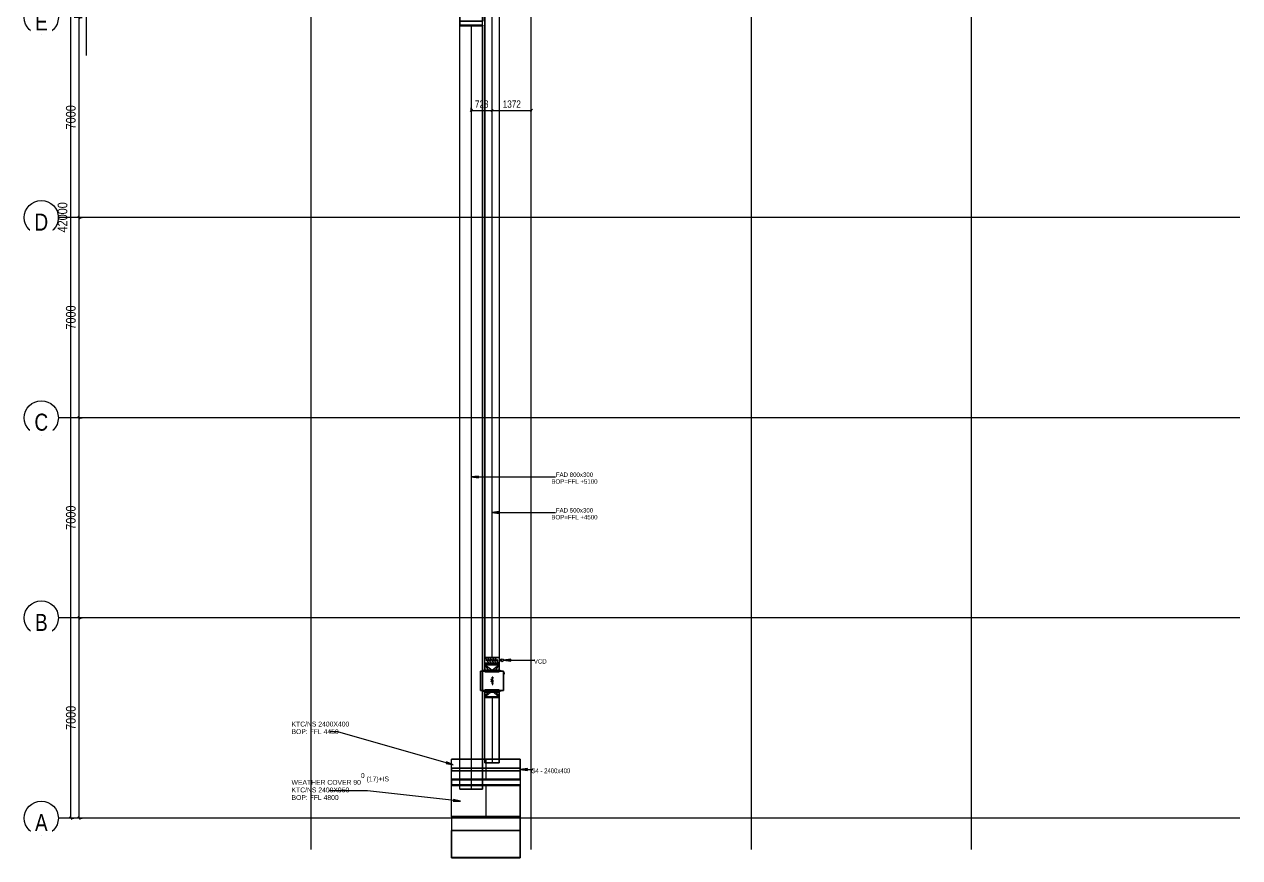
# Model space of a CAD drawing. Header units: millimetres. Extents: x -22227 to 20275, y 15053 to 61060.
# Drawn here: x -22227 to 20275, y 15053 to 44196 of the extents above; entities that cross this region are included whole.
import ezdxf

# ---------------------------------------------------------------- set-up
doc = ezdxf.new("R2010")
doc.units = ezdxf.units.MM
doc.linetypes.add('Grid Line', pattern=[22.225, 12.7, -3.175, 3.175, -3.175])
for name, color, linetype, lineweight in [('A-ANNO-DIMS', 7, 'Continuous', 9), ('A-ANNO-DIMS-170', 7, 'Continuous', 9), ('A-DETL-GENF', 7, 'Continuous', 5), ('G-ANNO-TEXT', 7, 'Continuous', 9), ('M-EQPM', 7, 'Continuous', 5), ('M-HVAC-CDFF', 7, 'Continuous', 5), ('M-HVAC-CDFF-IDEN', 7, 'Continuous', 9), ('M-HVAC-DUCT', 7, 'Continuous', 18), ('M-HVAC-DUCT-CNTR', 7, 'Continuous', 5), ('M-HVAC-DUCT-IDEN', 7, 'Continuous', 9), ('S-GRID', 7, 'Continuous', 9), ('S-GRID-IDEN', 7, 'Continuous', 9)]:
    doc.layers.add(name, color=color, linetype=linetype, lineweight=lineweight)
doc.styles.add('Arial', font='arial.ttf', dxfattribs={"width": 0.8, "height": 595})
doc.styles.add('Arial_1', font='arial.ttf', dxfattribs={"width": 0.8, "height": 340})
doc.styles.add('Arial_2', font='arial.ttf', dxfattribs={"width": 0.8, "height": 153})
doc.styles.add('Arial_3', font='arial.ttf', dxfattribs={"width": 0.8, "height": 255})
doc.styles.add('Arial_5', font='arial.ttf', dxfattribs={"width": 0.8, "height": 170})
doc.styles.add('Arial_6', font='arial.ttf', dxfattribs={"width": 0.7, "height": 170})
doc.dimstyles.new('AK_DIM_2_0_Arial', dxfattribs={"dimscale": 304.8, "dimtxt": 346.888196, "dimasz": 0.278871, "dimexe": 0.557743, "dimexo": 0.557743, "dimgap": 0.055774, "dimtad": 1, "dimdec": 0, "dimzin": 0, "dimdsep": 46, "dimtxsty": 'Arial_1', "dimblk1": 'OBLIQUE', "dimblk2": 'OBLIQUE', "dimsah": 1, "dimcen": 0.09, "dimadec": 0, "dimazin": 0, "dimtfac": 1, "dimtdec": 4, "dimtix": 1, "dimtmove": 0, "dimatfit": 3, "dimfxl": 1, "dimtvp": 1, "dimtolj": 1, "dimtzin": 0, "dimarcsym": 2})
doc.dimstyles.new('AK_DIM_2_0_Arial_đỏ', dxfattribs={"dimscale": 304.8, "dimtxt": 260.166147, "dimasz": 0.278871, "dimexe": 0.278871, "dimexo": 0.278871, "dimgap": 0.055774, "dimtad": 1, "dimdec": 0, "dimzin": 0, "dimdsep": 46, "dimtxsty": 'Arial_3', "dimblk1": 'OBLIQUE', "dimblk2": 'OBLIQUE', "dimsah": 1, "dimcen": 0.09, "dimadec": 0, "dimazin": 0, "dimtfac": 1, "dimtdec": 4, "dimtix": 1, "dimtmove": 0, "dimatfit": 3, "dimfxl": 1, "dimtvp": 1, "dimtolj": 1, "dimtzin": 0, "dimarcsym": 2})

# ---------------------------------------------------------------- blocks, each defined once
blk = doc.blocks.new('03_DSC_VA_Fan _inline_ - QUẠT CẤP HỘP-2240501-MẶT BẰNG HỆ THỐNG GIÓ TƯƠI')
at = {"layer": 'M-EQPM', "color": 4, "true_color": 0x00ffff}
for p, q in [((-380, 250), (-335, 370)), ((-380, 250), (-335, 370)), ((-380, 164), (-380, 250)), ((-380, 164), (-380, 250)), ((-380, -164), (-380, 164)), ((-380, -164), (-380, 164)), ((335, 400), (-335, 400)), ((-335, 400), (-335, -400)), ((-335, -400), (-335, 400)), ((-335, 400), (335, 400)), ((-235, 420), (-295, 420)), ((-295, 420), (-295, 400)), ((-295, 400), (-295, 420)), ((-295, 420), (-235, 420)), ((-295, 400), (-235, 400)), ((-235, 400), (-295, 400)), ((-235, 400), (-235, 420)), ((-235, 420), (-235, 400)), ((-106, 33), (-127, 33)), ((-127, 33), (-127, 3)), ((-127, 3), (-105, 3)), ((-123, 20), (-123, 29)), ((-123, 29), (-106, 29)), ((-107, 20), (-123, 20)), ((-123, 7), (-123, 17)), ((-123, 17), (-107, 17)), ((-105, 7), (-123, 7)), ((-107, 17), (-107, 20)), ((-106, 29), (-106, 33)), ((-105, 3), (-105, 7)), ((-92, 33), (-103, 3)), ((-103, 3), (-99, 3)), ((-99, 3), (-96, 12)), ((-96, 12), (-84, 12)), ((-95, 16), (-92, 24)), ((-85, 16), (-95, 16)), ((-88, 33), (-92, 33)), ((-92, 24), (-90, 29)), ((-90, 29), (-88, 23)), ((-77, 3), (-88, 33)), ((-88, 23), (-85, 16)), ((-84, 12), (-81, 3)), ((-81, 3), (-77, 3)), ((-53, 33), (-73, 33)), ((-73, 33), (-73, 3)), ((-73, 3), (-69, 3)), ((-69, 20), (-69, 29)), ((-69, 29), (-53, 29)), ((-55, 20), (-69, 20)), ((-69, 3), (-69, 17)), ((-69, 17), (-55, 17)), ((-55, 17), (-55, 20)), ((-53, 29), (-53, 33)), ((-44, 25), (-47, 25)), ((-47, 25), (-47, 21)), ((-47, 21), (-44, 21)), ((-44, 7), (-47, 7)), ((-47, 7), (-47, 3)), ((-47, 3), (-44, 3)), ((-44, 21), (-44, 25)), ((-44, 3), (-44, 7)), ((-18, 29), (-23, 25)), ((-23, 25), (-23, 22)), ((-23, 22), (-19, 24)), ((-19, 24), (-16, 26)), ((-15, 33), (-18, 29)), ((-16, 26), (-16, 3)), ((-16, 3), (-12, 3)), ((-12, 33), (-15, 33)), ((-12, 3), (-12, 33)), ((-2, 26), (-3, 18)), ((-3, 18), (-1, 6)), ((1, 31), (-2, 26)), ((-1, 6), (6, 3)), ((0, 18), (2, 27)), ((2, 9), (0, 18)), ((6, 33), (1, 31)), ((2, 27), (6, 29)), ((6, 6), (2, 9)), ((11, 32), (6, 33)), ((6, 29), (11, 27)), ((10, 9), (6, 6)), ((6, 3), (12, 4)), ((12, 18), (10, 9)), ((14, 29), (11, 32)), ((11, 27), (12, 18)), ((12, 4), (15, 9)), ((15, 25), (14, 29)), ((16, 18), (15, 25)), ((15, 9), (16, 18)), ((20, 26), (19, 18)), ((19, 18), (22, 6)), ((23, 31), (20, 26)), ((22, 6), (29, 3)), ((29, 33), (23, 31)), ((23, 18), (25, 27)), ((25, 9), (23, 18)), ((25, 27), (29, 29)), ((29, 6), (25, 9)), ((33, 32), (29, 33)), ((29, 29), (33, 27)), ((33, 9), (29, 6)), ((29, 3), (34, 4)), ((36, 29), (33, 32)), ((33, 27), (35, 18)), ((35, 18), (33, 9)), ((34, 4), (37, 9)), ((38, 25), (36, 29)), ((37, 9), (39, 18)), ((39, 18), (38, 25)), ((49, 33), (43, 33)), ((43, 33), (43, 3)), ((43, 3), (47, 3)), ((47, 3), (47, 29)), ((47, 29), (54, 3)), ((56, 12), (49, 33)), ((54, 3), (59, 3)), ((57, 8), (56, 12)), ((58, 12), (57, 8)), ((64, 33), (58, 12)), ((59, 3), (67, 29)), ((70, 33), (64, 33)), ((67, 29), (67, 3)), ((67, 3), (70, 3)), ((70, 3), (70, 33)), ((79, 12), (75, 11)), ((75, 11), (78, 5)), ((79, 31), (76, 25)), ((76, 25), (80, 24)), ((78, 5), (85, 3)), ((85, 33), (79, 31)), ((81, 8), (79, 12)), ((80, 24), (81, 28)), ((81, 28), (85, 29)), ((85, 6), (81, 8)), ((88, 22), (83, 21)), ((83, 21), (83, 17)), ((83, 17), (85, 17)), ((89, 32), (85, 33)), ((85, 29), (88, 28)), ((85, 17), (90, 16)), ((89, 8), (85, 6)), ((85, 3), (92, 5)), ((88, 28), (90, 25)), ((90, 25), (88, 22)), ((92, 29), (89, 32)), ((89, 19), (92, 22)), ((93, 17), (89, 19)), ((91, 12), (89, 8)), ((90, 16), (91, 12)), ((93, 25), (92, 29)), ((92, 22), (93, 25)), ((92, 5), (95, 12)), ((95, 12), (93, 17)), ((105, 33), (96, 3)), ((96, 3), (100, 3)), ((100, 3), (108, 33)), ((108, 33), (105, 33)), ((114, 33), (111, 33)), ((111, 33), (111, 3)), ((111, 3), (114, 3)), ((114, 22), (114, 33)), ((121, 25), (114, 22)), ((114, 15), (115, 19)), ((114, 3), (114, 15)), ((115, 19), (117, 21)), ((117, 21), (120, 22)), ((120, 22), (123, 20)), ((125, 24), (121, 25)), ((123, 20), (124, 17)), ((124, 17), (124, 3)), ((124, 3), (128, 3)), ((127, 22), (125, 24)), ((128, 17), (127, 22)), ((128, 3), (128, 17)), ((335, -400), (335, 400)), ((335, 400), (335, -400)), ((335, 370), (380, 250)), ((335, 370), (380, 250)), ((400, 250), (380, 250)), ((380, 250), (380, 164)), ((380, 250), (380, 164)), ((380, 164), (380, -164)), ((380, 164), (380, -164)), ((400, -250), (400, 250)), ((400, -250), (400, 250)), ((-380, -250), (-380, -164)), ((-380, -250), (-380, -164)), ((-335, -370), (-380, -250)), ((-380, -250), (-335, -370)), ((-335, -400), (335, -400)), ((335, -400), (-335, -400)), ((-127, -400), (-105, -400)), ((-106, -400), (-127, -400)), ((-105, -400), (-123, -400)), ((-123, -400), (-107, -400)), ((-107, -400), (-123, -400)), ((-123, -400), (-106, -400)), ((-103, -400), (-99, -400)), ((-92, -400), (-103, -400)), ((-99, -400), (-96, -400)), ((-96, -400), (-84, -400)), ((-95, -400), (-92, -400)), ((-85, -400), (-95, -400)), ((-88, -400), (-92, -400)), ((-92, -400), (-90, -400)), ((-90, -400), (-88, -400)), ((-77, -400), (-88, -400)), ((-88, -400), (-85, -400)), ((-84, -400), (-81, -400)), ((-81, -400), (-77, -400)), ((-73, -400), (-69, -400)), ((-53, -400), (-73, -400)), ((-51, -4), (-71, -4)), ((-71, -4), (-71, -8)), ((-71, -8), (-55, -8)), ((-69, -400), (-55, -400)), ((-55, -400), (-69, -400)), ((-69, -400), (-53, -400)), ((-65, -25), (-66, -33)), ((-66, -33), (-63, -33)), ((-61, -15), (-65, -25)), ((-63, -33), (-61, -25)), ((-55, -8), (-61, -15)), ((-61, -25), (-57, -15)), ((-57, -15), (-51, -7)), ((-51, -7), (-51, -4)), ((-47, -10), (-48, -19)), ((-48, -19), (-45, -31)), ((-44, -5), (-47, -10)), ((-47, -400), (-44, -400)), ((-44, -400), (-47, -400)), ((-47, -400), (-44, -400)), ((-44, -400), (-47, -400)), ((-45, -19), (-43, -9)), ((-43, -28), (-45, -19)), ((-45, -31), (-39, -34)), ((-39, -4), (-44, -5)), ((-43, -9), (-39, -7)), ((-39, -30), (-43, -28)), ((-34, -5), (-39, -4)), ((-39, -7), (-34, -10)), ((-34, -28), (-39, -30)), ((-39, -34), (-33, -32)), ((-31, -7), (-34, -5)), ((-34, -10), (-33, -19)), ((-33, -19), (-34, -28)), ((-33, -32), (-30, -27)), ((-30, -12), (-31, -7)), ((-29, -19), (-30, -12)), ((-30, -27), (-29, -19)), ((-18, -400), (-23, -400)), ((-23, -400), (-19, -400)), ((-23, -400), (-7, -400)), ((-3, -400), (-23, -400)), ((-19, -400), (-16, -400)), ((-15, -400), (-18, -400)), ((-17, -400), (-18, -400)), ((-18, -400), (-14, -400)), ((-13, -400), (-17, -400)), ((-16, -400), (-12, -400)), ((-12, -400), (-15, -400)), ((-14, -400), (-13, -400)), ((-2, -4), (-13, -4)), ((-13, -4), (-13, -33)), ((-13, -33), (-9, -33)), ((-7, -400), (-13, -400)), ((-13, -400), (-9, -400)), ((-9, -18), (-9, -7)), ((-9, -7), (-1, -7)), ((-1, -18), (-9, -18)), ((-9, -33), (-9, -21)), ((-9, -21), (-1, -21)), ((-9, -400), (-3, -400)), ((-3, -400), (-1, -400)), ((-2, -400), (-3, -400)), ((3, -4), (-2, -4)), ((1, -400), (-2, -400)), ((-1, -7), (2, -8)), ((4, -16), (-1, -18)), ((-1, -21), (7, -19)), ((-1, -400), (6, -400)), ((0, -400), (2, -400)), ((2, -400), (0, -400)), ((0, -400), (3, -400)), ((1, -400), (0, -400)), ((6, -400), (1, -400)), ((4, -400), (1, -400)), ((2, -8), (5, -9)), ((2, -400), (6, -400)), ((6, -400), (2, -400)), ((6, -5), (3, -4)), ((3, -400), (10, -400)), ((6, -12), (4, -16)), ((10, -400), (4, -400)), ((4, -400), (5, -400)), ((5, -400), (4, -400)), ((5, -9), (6, -12)), ((5, -400), (10, -400)), ((10, -400), (5, -400)), ((9, -8), (6, -5)), ((6, -400), (12, -400)), ((11, -400), (6, -400)), ((6, -400), (11, -400)), ((10, -400), (6, -400)), ((7, -19), (9, -12)), ((9, -12), (9, -8)), ((10, -400), (15, -400)), ((14, -400), (10, -400)), ((10, -400), (14, -400)), ((14, -400), (10, -400)), ((14, -400), (11, -400)), ((11, -400), (12, -400)), ((12, -400), (10, -400)), ((12, -400), (15, -400)), ((14, -25), (13, -27)), ((13, -27), (15, -32)), ((15, -14), (14, -18)), ((14, -18), (17, -18)), ((16, -22), (14, -25)), ((15, -400), (14, -400)), ((17, -400), (14, -400)), ((14, -400), (16, -400)), ((16, -400), (14, -400)), ((18, -12), (15, -14)), ((15, -32), (20, -34)), ((15, -400), (16, -400)), ((16, -400), (15, -400)), ((15, -400), (18, -400)), ((18, -21), (16, -22)), ((17, -18), (19, -15)), ((17, -26), (19, -25)), ((18, -29), (17, -26)), ((19, -400), (17, -400)), ((23, -11), (18, -12)), ((21, -21), (18, -21)), ((21, -30), (18, -29)), ((18, -400), (19, -400)), ((19, -15), (23, -15)), ((19, -25), (22, -24)), ((19, -400), (22, -400)), ((20, -400), (19, -400)), ((19, -400), (19, -400)), ((20, -34), (24, -33)), ((23, -400), (20, -400)), ((28, -19), (21, -21)), ((25, -29), (21, -30)), ((22, -24), (28, -24)), ((22, -400), (29, -400)), ((28, -12), (23, -11)), ((23, -15), (27, -16)), ((29, -400), (23, -400)), ((23, -400), (25, -400)), ((25, -400), (23, -400)), ((24, -33), (28, -30)), ((27, -27), (25, -29)), ((25, -400), (29, -400)), ((29, -400), (25, -400)), ((27, -16), (28, -19)), ((28, -24), (27, -27)), ((30, -13), (28, -12)), ((28, -30), (29, -33)), ((29, -33), (33, -33)), ((29, -400), (34, -400)), ((33, -400), (29, -400)), ((29, -400), (33, -400)), ((33, -400), (29, -400)), ((31, -16), (30, -13)), ((32, -19), (31, -16)), ((32, -24), (32, -19)), ((32, -30), (32, -24)), ((33, -33), (32, -30)), ((36, -400), (33, -400)), ((33, -400), (35, -400)), ((35, -400), (33, -400)), ((34, -400), (37, -400)), ((38, -400), (36, -400)), ((36, -400), (39, -400)), ((46, -400), (36, -400)), ((37, -400), (39, -400)), ((39, -400), (38, -400)), ((39, -400), (47, -400)), ((39, -400), (47, -400)), ((47, -400), (39, -400)), ((43, -400), (47, -400)), ((49, -400), (43, -400)), ((51, -400), (46, -400)), ((47, -400), (54, -400)), ((47, -400), (55, -400)), ((47, -400), (51, -400)), ((52, -400), (47, -400)), ((56, -400), (49, -400)), ((54, -400), (51, -400)), ((51, -400), (53, -400)), ((54, -400), (52, -400)), ((53, -400), (54, -400)), ((54, -400), (59, -400)), ((57, -400), (54, -400)), ((55, -400), (58, -400)), ((57, -400), (56, -400)), ((58, -400), (57, -400)), ((58, -400), (57, -400)), ((64, -400), (58, -400)), ((59, -400), (67, -400)), ((62, -400), (61, -400)), ((61, -400), (63, -400)), ((63, -400), (62, -400)), ((62, -400), (66, -400)), ((64, -400), (62, -400)), ((67, -400), (63, -400)), ((63, -400), (69, -400)), ((70, -400), (64, -400)), ((67, -400), (64, -400)), ((69, -400), (66, -400)), ((66, -400), (66, -400)), ((66, -400), (67, -400)), ((66, -400), (67, -400)), ((67, -400), (70, -400)), ((67, -400), (70, -400)), ((72, -400), (67, -400)), ((67, -400), (71, -400)), ((70, -400), (67, -400)), ((73, -400), (69, -400)), ((69, -400), (73, -400)), ((70, -400), (76, -400)), ((76, -400), (70, -400)), ((71, -400), (75, -400)), ((76, -400), (72, -400)), ((76, -400), (73, -400)), ((73, -400), (76, -400)), ((75, -400), (78, -400)), ((79, -400), (75, -400)), ((75, -400), (76, -400)), ((79, -400), (76, -400)), ((76, -400), (80, -400)), ((76, -400), (76, -400)), ((76, -400), (77, -400)), ((79, -400), (76, -400)), ((77, -400), (81, -400)), ((78, -400), (85, -400)), ((85, -400), (79, -400)), ((81, -400), (79, -400)), ((80, -400), (79, -400)), ((80, -400), (81, -400)), ((81, -400), (80, -400)), ((80, -400), (80, -400)), ((80, -400), (80, -400)), ((81, -400), (85, -400)), ((85, -400), (81, -400)), ((88, -400), (83, -400)), ((83, -400), (83, -400)), ((83, -400), (85, -400)), ((85, -400), (92, -400)), ((89, -400), (85, -400)), ((85, -400), (88, -400)), ((85, -400), (90, -400)), ((89, -400), (85, -400)), ((88, -400), (90, -400)), ((90, -400), (88, -400)), ((93, -400), (89, -400)), ((89, -400), (92, -400)), ((92, -400), (89, -400)), ((91, -400), (89, -400)), ((90, -400), (91, -400)), ((92, -400), (95, -400)), ((92, -400), (93, -400)), ((93, -400), (92, -400)), ((95, -400), (93, -400)), ((96, -400), (100, -400)), ((105, -400), (96, -400)), ((100, -400), (108, -400)), ((108, -400), (105, -400)), ((111, -400), (114, -400)), ((114, -400), (111, -400)), ((114, -400), (115, -400)), ((121, -400), (114, -400)), ((115, -400), (117, -400)), ((117, -400), (120, -400)), ((120, -400), (123, -400)), ((125, -400), (121, -400)), ((123, -400), (124, -400)), ((124, -400), (128, -400)), ((127, -400), (125, -400)), ((128, -400), (127, -400)), ((335, -370), (380, -250)), ((380, -250), (335, -370)), ((380, -164), (380, -250)), ((380, -164), (380, -250)), ((380, -250), (400, -250))]:
    blk.add_line(p, q, dxfattribs=at)
at = {"layer": 'M-EQPM', "color": 4, "true_color": 0x00ffff, "flags": 128}
for points in [[(-335, -370), (-335, -296), (-335, -222), (-335, -148), (-335, -74), (-335, 0), (-335, 74), (-335, 148), (-335, 222), (-335, 296), (-335, 370)], [(-335, 370), (-335, 296), (-335, 222), (-335, 148), (-335, 74), (-335, 0), (-335, -74), (-335, -148), (-335, -222), (-335, -296), (-335, -370)], [(335, -370), (335, -296), (335, -222), (335, -148), (335, -74), (335, 0), (335, 74), (335, 148), (335, 222), (335, 296), (335, 370)], [(335, 370), (335, 296), (335, 222), (335, 148), (335, 74), (335, 0), (335, -74), (335, -148), (335, -222), (335, -296), (335, -370)]]:
    blk.add_lwpolyline(points, dxfattribs=at)
blk = doc.blocks.new('ConThu_VuongTron_NepC1 - Standard-2240506-MẶT BẰNG HỆ THỐNG GIÓ TƯƠI')
at = {"layer": 'M-HVAC-DUCT', "color": 4, "true_color": 0x00ffff}
for p, q in [((-30, -250), (-30, 250)), ((-30, 250), (-30, -250)), ((-30, 250), (0, 250)), ((-30, 250), (0, 250)), ((0, 250), (200, 250)), ((200, 250), (0, 250)), ((0, 250), (0, -250)), ((0, -250), (0, 250)), ((0, 250), (200, 0)), ((200, 125), (0, 250)), ((0, -250), (0, 250)), ((0, 250), (0, -250)), ((200, 0), (200, 250)), ((200, 0), (200, 250)), ((240, 250), (200, 250)), ((200, 250), (200, 0)), ((200, 250), (200, 0)), ((200, -250), (200, 0)), ((200, -250), (200, 0)), ((200, 0), (200, -250)), ((240, 0), (240, 250)), ((240, 0), (240, 250)), ((240, -250), (240, 0)), ((240, -250), (240, 0)), ((0, -250), (-30, -250)), ((-30, -250), (0, -250)), ((200, 0), (0, -250)), ((0, -250), (200, -125)), ((0, -250), (200, -250)), ((200, -250), (0, -250)), ((200, 0), (200, -250)), ((200, -250), (240, -250))]:
    blk.add_line(p, q, dxfattribs=at)
blk = doc.blocks.new('VanGio_ChuNhat_TrucVit - VCD-2432157-MẶT BẰNG HỆ THỐNG GIÓ TƯƠI')
at = {"layer": 'A-DETL-GENF', "color": 4, "true_color": 0x00ffff}
for p, q in [((-100, 250), (-100, 265)), ((-100, 250), (100, 250)), ((-100, -250), (-100, 250)), ((-87.5, 110), (87.5, 230)), ((-87.5, 25), (87.5, 145)), ((-87.5, -60), (87.5, 60)), ((100, 250), (100, 265)), ((100, 250), (100, -250)), ((100, -250), (-100, -250)), ((-100, -250), (-100, -265)), ((-87.5, -145), (87.5, -25)), ((-87.5, -230), (87.5, -110)), ((0, -250), (0, -350)), ((100, -250), (100, -265))]:
    blk.add_line(p, q, dxfattribs=at)
for centre, radius in [((0, 170), 25), ((0, 85), 25), ((0, 0), 25), ((0, -350), 50), ((0, -85), 25), ((0, -170), 25)]:
    blk.add_circle(centre, radius, dxfattribs=at)
blk = doc.blocks.new('Cut_ChuNhat_NepC1 - 1 W-2484148-MẶT BẰNG HỆ THỐNG GIÓ TƯƠI')
at = {"layer": 'M-HVAC-DUCT', "color": 4, "true_color": 0x00ffff}
for p, q in [((-4889, 16493), (-7293, 16493)), ((-7293, 16493), (-4889, 16493)), ((-7293, 16493), (-7293, 16468)), ((-7293, 16493), (-7293, 16468)), ((-4889, 16468), (-7293, 16468)), ((-7293, 16468), (-4889, 16468)), ((-4891, 16480), (-7291, 16480)), ((-7291, 16480), (-4891, 16480)), ((-7291, 16480), (-7291, 16005)), ((-7291, 16480), (-7291, 15055)), ((-4891, 16005), (-4891, 16480)), ((-4891, 16480), (-4891, 15055)), ((-4889, 16468), (-4889, 16493)), ((-4889, 16493), (-4889, 16468)), ((-7293, 15053), (-7293, 16007)), ((-7293, 16007), (-4889, 16007)), ((-4889, 16007), (-7293, 16007)), ((-7293, 16007), (-7293, 15053)), ((-7291, 15055), (-7291, 16005)), ((-7291, 16005), (-4891, 16005)), ((-4891, 16005), (-4891, 15055)), ((-4889, 16007), (-4889, 15053)), ((-4889, 15053), (-4889, 16007)), ((-4889, 15053), (-7293, 15053)), ((-7293, 15053), (-4889, 15053)), ((-7291, 15055), (-4891, 15055)), ((-4891, 15055), (-7291, 15055))]:
    blk.add_line(p, q, dxfattribs=at)
blk = doc.blocks.new('LocTho - 2400x400-2486649-MẶT BẰNG HỆ THỐNG GIÓ TƯƠI')
at = {"layer": 'M-HVAC-CDFF'}
for p, q in [((50, 1200), (-50, 1200)), ((-50, 1200), (-50, -1200)), ((-50, -1200), (-50, 1200)), ((-50, 1200), (50, 1200)), ((50, -1200), (50, 1200)), ((50, 1200), (50, -1200)), ((-50, -1200), (50, -1200)), ((50, -1200), (-50, -1200))]:
    blk.add_line(p, q, dxfattribs=at)
blk = doc.blocks.new('ConThu_ChuNhat_NepC1 - L200-2487965-MẶT BẰNG HỆ THỐNG GIÓ TƯƠI')
at = {"layer": 'M-HVAC-DUCT', "color": 4, "true_color": 0x00ffff}
for p, q in [((-25, -1202), (-25, 1202)), ((-25, 1202), (-25, -1202)), ((-25, 1202), (0, 1202)), ((-25, 1202), (0, 1202)), ((-25, -1200), (-25, 1200)), ((-25, 1200), (-25, -1200)), ((-25, 1200), (0, 1200)), ((-25, 1200), (0, 1200)), ((0, -1202), (0, 1202)), ((0, 1202), (0, -1202)), ((0, -1200), (0, 1200)), ((0, 1200), (0, -1200)), ((0, 1200), (0, -1200)), ((0, 1200), (175, 1200)), ((0, 1200), (175, 1200)), ((0, -1200), (0, 1200)), ((175, 1202), (175, -1202)), ((175, -1202), (175, 1202)), ((200, 1202), (175, 1202)), ((175, 1202), (200, 1202)), ((175, 1200), (175, -1200)), ((175, -1200), (175, 1200)), ((200, 1200), (175, 1200)), ((175, 1200), (200, 1200)), ((175, -1200), (175, 1200)), ((175, 1200), (175, -1200)), ((200, 1202), (200, -1202)), ((200, -1202), (200, 1202)), ((200, 1200), (200, -1200)), ((200, -1200), (200, 1200)), ((0, -1200), (-25, -1200)), ((-25, -1200), (0, -1200)), ((0, -1202), (-25, -1202)), ((-25, -1202), (0, -1202)), ((0, -1200), (175, -1200)), ((175, -1200), (0, -1200)), ((175, -1200), (200, -1200)), ((175, -1200), (200, -1200)), ((175, -1202), (200, -1202)), ((175, -1202), (200, -1202))]:
    blk.add_line(p, q, dxfattribs=at)
blk = doc.blocks.new('Cut_ChuNhat_NepC1 - 1 W-2239565-MẶT BẰNG HỆ THỐNG GIÓ TƯƠI')
at = {"layer": 'M-HVAC-DUCT', "color": 4, "true_color": 0x00ffff}
for p, q in [((-7001, 44606), (-6197, 44606)), ((-7001, 44302), (-7001, 44606)), ((-7001, 44606), (-7001, 44302)), ((-6197, 44606), (-7001, 44606)), ((-6197, 44302), (-7001, 44302)), ((-7001, 44302), (-6197, 44302)), ((-6199, 44604), (-6999, 44604)), ((-6999, 44604), (-6999, 44304)), ((-6999, 44154), (-6999, 44604)), ((-6999, 44304), (-6199, 44304)), ((-6999, 44304), (-6999, 44154)), ((-6199, 44304), (-6199, 44604)), ((-6199, 44154), (-6199, 44604)), ((-6199, 44154), (-6199, 44304)), ((-6197, 44606), (-6197, 44302)), ((-6197, 44302), (-6197, 44606)), ((-7001, 44167), (-6197, 44167)), ((-6197, 44167), (-7001, 44167)), ((-7001, 44142), (-7001, 44167)), ((-7001, 44167), (-7001, 44142)), ((-7001, 44142), (-6197, 44142)), ((-6197, 44142), (-7001, 44142)), ((-6999, 44154), (-6199, 44154)), ((-6199, 44154), (-6999, 44154)), ((-6197, 44167), (-6197, 44142)), ((-6197, 44167), (-6197, 44142))]:
    blk.add_line(p, q, dxfattribs=at)
blk = doc.blocks.new('AK-SGS-M3-Hrvt_rvt-1-MẶT BẰNG HỆ THỐNG GIÓ TƯƠI')
at = {"layer": 'M-HVAC-DUCT', "color": 4, "true_color": 0x00ffff}
for p, q in [((-6121, 22057), (-6121, 45117)), ((-6121, 45117), (-6121, 22057)), ((-5621, 45117), (-5621, 22057)), ((-5621, 45117), (-5621, 22057)), ((-6199, 44154), (-6999, 44154)), ((-6999, 44154), (-6199, 44154)), ((-6999, 17454), (-6999, 44154)), ((-6999, 17454), (-6999, 44154)), ((-6199, 44154), (-6199, 17454)), ((-6199, 17454), (-6199, 44154)), ((-6121, 22057), (-5621, 22057)), ((-5621, 22057), (-6121, 22057)), ((-6121, 21857), (-5621, 21857)), ((-5621, 21857), (-6121, 21857)), ((-6121, 21824), (-6121, 21857)), ((-6121, 21857), (-6121, 21824)), ((-6121, 21824), (-5621, 21824)), ((-5621, 21824), (-6121, 21824)), ((-5621, 21857), (-5621, 21824)), ((-5621, 21857), (-5621, 21824)), ((-5621, 20654), (-6121, 20654)), ((-6121, 20654), (-5621, 20654)), ((-6121, 18374), (-6121, 20654)), ((-6121, 18374), (-6121, 20654)), ((-5621, 20654), (-5621, 18374)), ((-5621, 18374), (-5621, 20654)), ((-4891, 18499), (-7291, 18499)), ((-7291, 18499), (-4891, 18499)), ((-7291, 17787), (-7291, 18499)), ((-7291, 17787), (-7291, 18499)), ((-5621, 18374), (-6121, 18374)), ((-6121, 18374), (-5621, 18374)), ((-4891, 18499), (-4891, 17787)), ((-4891, 17787), (-4891, 18499)), ((-4891, 17787), (-7291, 17787)), ((-7291, 17787), (-4891, 17787)), ((-4891, 17587), (-7291, 17587)), ((-7291, 17587), (-4891, 17587)), ((-7291, 16480), (-7291, 17587)), ((-7291, 16480), (-7291, 17587)), ((-6199, 17454), (-6999, 17454)), ((-6999, 17454), (-6199, 17454)), ((-4891, 17587), (-4891, 16480)), ((-4891, 16480), (-4891, 17587)), ((-4891, 16480), (-7291, 16480)), ((-7291, 16480), (-4891, 16480))]:
    blk.add_line(p, q, dxfattribs=at)
at = {"layer": 'M-HVAC-DUCT-CNTR', "color": 4, "true_color": 0x00ffff}
for p, q in [((-5871, 22057), (-5871, 45117)), ((-6599, 44154), (-6599, 17454)), ((-5871, 21824), (-5871, 21857)), ((-5871, 20654), (-5871, 18374)), ((-6091, 18499), (-6091, 17787)), ((-6091, 17587), (-6091, 16480))]:
    blk.add_line(p, q, dxfattribs=at)
at = {"layer": 'M-EQPM', "color": 4, "lineweight": 18, "true_color": 0x00ffff, "rotation": 270.0000000000001}
blk.add_blockref('03_DSC_VA_Fan _inline_ - QUẠT CẤP HỘP-2240501-MẶT BẰNG HỆ THỐNG GIÓ TƯƠI', (-5871, 21239), dxfattribs=at)
at = {"layer": 'M-HVAC-CDFF', "color": 4, "lineweight": 18, "true_color": 0x00ffff, "rotation": 270.0000000000001}
blk.add_blockref('LocTho - 2400x400-2486649-MẶT BẰNG HỆ THỐNG GIÓ TƯƠI', (-6091, 18137), dxfattribs=at)
at = {"layer": 'M-HVAC-DUCT', "color": 4, "lineweight": 18, "true_color": 0x00ffff}
for name in ['Cut_ChuNhat_NepC1 - 1 W-2239565-MẶT BẰNG HỆ THỐNG GIÓ TƯƠI', 'Cut_ChuNhat_NepC1 - 1 W-2484148-MẶT BẰNG HỆ THỐNG GIÓ TƯƠI']:
    blk.add_blockref(name, (0, 0), dxfattribs=at)
for name, p, rotation in [('VanGio_ChuNhat_TrucVit - VCD-2432157-MẶT BẰNG HỆ THỐNG GIÓ TƯƠI', (-5871, 21957), 90.00000000000011), ('ConThu_VuongTron_NepC1 - Standard-2240506-MẶT BẰNG HỆ THỐNG GIÓ TƯƠI', (-5871, 21794), 270.0000000000001), ('ConThu_VuongTron_NepC1 - Standard-2240506-MẶT BẰNG HỆ THỐNG GIÓ TƯƠI', (-5871, 20684), 90.00000000000011), ('ConThu_ChuNhat_NepC1 - L200-2487965-MẶT BẰNG HỆ THỐNG GIÓ TƯƠI', (-6091, 17774), 270.0000000000001)]:
    blk.add_blockref(name, p, dxfattribs=dict(at, rotation=rotation))
blk = doc.blocks.new('Grid - M_Grid Head - Circle-116537-MẶT BẰNG HỆ THỐNG GIÓ TƯƠI')
at = {"layer": 'S-GRID-IDEN'}
blk.add_circle((0, 0), 3.5, dxfattribs=at)
blk = doc.blocks.new('DIMBLOCK6-MẶT BẰNG HỆ THỐNG GIÓ TƯƠI')
at = {"layer": 'A-ANNO-DIMS-170'}
for p, q in [((-20312, 23437), (-20482, 23437)), ((-20312, 23437), (-20355, 23479)), ((-20312, 16437), (-20312, 23437)), ((-20312, 23437), (-20270, 23394)), ((-20312, 23437), (-20202, 23437)), ((-20312, 16437), (-20482, 16437)), ((-20312, 16437), (-20355, 16479)), ((-20312, 16437), (-20270, 16394)), ((-20312, 16437), (-20202, 16437))]:
    blk.add_line(p, q, dxfattribs=at)
at = {"layer": 'A-ANNO-DIMS-170', "color": 0, "insert": (-20771, 19521), "char_height": 340, "width": 999.04, "attachment_point": 1, "rotation": 90, "line_spacing_factor": 0.941778, "style": 'Arial_1'}
blk.add_mtext('7000', dxfattribs=at)
blk = doc.blocks.new('_Oblique')
at = {"color": 0, "linetype": 'ByBlock', "lineweight": -2}
blk.add_line((-0.5, -0.5), (0.5, 0.5), dxfattribs=at)
blk = doc.blocks.new('DIMBLOCK7-MẶT BẰNG HỆ THỐNG GIÓ TƯƠI')
at = {"layer": 'A-ANNO-DIMS-170'}
for p, q in [((-20312, 30437), (-20482, 30437)), ((-20312, 30437), (-20355, 30479)), ((-20312, 23437), (-20312, 30437)), ((-20312, 30437), (-20270, 30394)), ((-20312, 30437), (-20202, 30437)), ((-20312, 23437), (-20482, 23437)), ((-20312, 23437), (-20355, 23479)), ((-20312, 23437), (-20270, 23394)), ((-20312, 23437), (-20202, 23437))]:
    blk.add_line(p, q, dxfattribs=at)
at = {"layer": 'A-ANNO-DIMS-170', "color": 0, "insert": (-20771, 26521), "char_height": 340, "width": 999.04, "attachment_point": 1, "rotation": 90, "line_spacing_factor": 0.941778, "style": 'Arial_1'}
blk.add_mtext('7000', dxfattribs=at)
blk = doc.blocks.new('DIMBLOCK8-MẶT BẰNG HỆ THỐNG GIÓ TƯƠI')
at = {"layer": 'A-ANNO-DIMS-170'}
for p, q in [((-20312, 37437), (-20482, 37437)), ((-20312, 37437), (-20355, 37479)), ((-20312, 30437), (-20312, 37437)), ((-20312, 37437), (-20270, 37394)), ((-20312, 37437), (-20202, 37437)), ((-20312, 30437), (-20482, 30437)), ((-20312, 30437), (-20355, 30479)), ((-20312, 30437), (-20270, 30394)), ((-20312, 30437), (-20202, 30437))]:
    blk.add_line(p, q, dxfattribs=at)
at = {"layer": 'A-ANNO-DIMS-170', "color": 0, "insert": (-20771, 33521), "char_height": 340, "width": 999.04, "attachment_point": 1, "rotation": 90, "line_spacing_factor": 0.941778, "style": 'Arial_1'}
blk.add_mtext('7000', dxfattribs=at)
blk = doc.blocks.new('DIMBLOCK9-MẶT BẰNG HỆ THỐNG GIÓ TƯƠI')
at = {"layer": 'A-ANNO-DIMS-170'}
for p, q in [((-20312, 44437), (-20482, 44437)), ((-20312, 44437), (-20355, 44479)), ((-20312, 37437), (-20312, 44437)), ((-20312, 44437), (-20270, 44394)), ((-20312, 44437), (-20202, 44437)), ((-20312, 37437), (-20482, 37437)), ((-20312, 37437), (-20355, 37479)), ((-20312, 37437), (-20270, 37394)), ((-20312, 37437), (-20202, 37437))]:
    blk.add_line(p, q, dxfattribs=at)
at = {"layer": 'A-ANNO-DIMS-170', "color": 0, "insert": (-20771, 40521), "char_height": 340, "width": 999.04, "attachment_point": 1, "rotation": 90, "line_spacing_factor": 0.941778, "style": 'Arial_1'}
blk.add_mtext('7000', dxfattribs=at)
blk = doc.blocks.new('DIMBLOCK12-MẶT BẰNG HỆ THỐNG GIÓ TƯƠI')
at = {"layer": 'A-ANNO-DIMS-170'}
for p, q in [((-20603, 58437), (-20773, 58437)), ((-20603, 58437), (-20645, 58479)), ((-20603, 16437), (-20603, 58437)), ((-20603, 58437), (-20560, 58394)), ((-20603, 58437), (-20493, 58437)), ((-20603, 16437), (-20773, 16437)), ((-20603, 16437), (-20645, 16479)), ((-20603, 16437), (-20560, 16394)), ((-20603, 16437), (-20493, 16437))]:
    blk.add_line(p, q, dxfattribs=at)
at = {"layer": 'A-ANNO-DIMS-170', "color": 0, "insert": (-21061, 36917), "char_height": 340, "width": 1248.8, "attachment_point": 1, "rotation": 90, "line_spacing_factor": 0.941778, "style": 'Arial_1'}
blk.add_mtext('42000', dxfattribs=at)
blk = doc.blocks.new('DIMBLOCK14-MẶT BẰNG HỆ THỐNG GIÓ TƯƠI')
at = {"layer": 'A-ANNO-DIMS-170', "color": 1, "true_color": 0xff0000}
for p, q in [((-6599, 41186), (-6599, 41271)), ((-6599, 41186), (-6556, 41229)), ((-5871, 41186), (-5871, 41271)), ((-5871, 41186), (-5828, 41229)), ((-6599, 41186), (-6641, 41144)), ((-6599, 41186), (-5871, 41186)), ((-6599, 41186), (-6599, 41161)), ((-5871, 41186), (-5913, 41144)), ((-5871, 41186), (-5871, 41161))]:
    blk.add_line(p, q, dxfattribs=at)
at = {"layer": 'A-ANNO-DIMS-170', "color": 0, "insert": (-6469, 41534), "char_height": 255, "width": 561.96, "attachment_point": 1, "line_spacing_factor": 0.941778, "style": 'Arial_3'}
blk.add_mtext('728', dxfattribs=at)
blk = doc.blocks.new('DIMBLOCK15-MẶT BẰNG HỆ THỐNG GIÓ TƯƠI')
at = {"layer": 'A-ANNO-DIMS-170', "color": 1, "true_color": 0xff0000}
for p, q in [((-5871, 41186), (-5871, 41271)), ((-5871, 41186), (-5828, 41229)), ((-4499, 41186), (-4499, 41271)), ((-4499, 41186), (-4456, 41229)), ((-5871, 41186), (-5913, 41144)), ((-5871, 41186), (-4499, 41186)), ((-5871, 41186), (-5871, 41161)), ((-4499, 41186), (-4541, 41144)), ((-4499, 41186), (-4499, 41161))]:
    blk.add_line(p, q, dxfattribs=at)
at = {"layer": 'A-ANNO-DIMS-170', "color": 0, "insert": (-5497, 41534), "char_height": 255, "width": 749.28, "attachment_point": 1, "line_spacing_factor": 0.941778, "style": 'Arial_3'}
blk.add_mtext('1372', dxfattribs=at)

msp = doc.modelspace()

# ---------------------------------------------------------------- hatches: boundary and pattern name
at = {"layer": 'G-ANNO-TEXT', "true_color": 0xff0000}
for points in [[(-7225.5, 18304.3), (-7461.5, 18406.6), (-7480, 18342)], [(-6971.1, 17032.8), (-7220.9, 17093.8), (-7228.2, 17027)]]:
    msp.add_hatch(color=1, dxfattribs=at).paths.add_polyline_path(points)
at = {"layer": 'M-HVAC-CDFF-IDEN'}
msp.add_hatch(color=256, dxfattribs=at).paths.add_polyline_path([(-4891, 18136.9), (-4636, 18103.4), (-4636, 18170.5)])
at = {"layer": 'M-HVAC-DUCT-IDEN'}
for points in [[(-6598.6, 28366.8), (-6343.6, 28333.3), (-6343.6, 28400.4)], [(-5871, 27120), (-5616, 27086.5), (-5616, 27153.6)], [(-5471, 21956.5), (-5216, 21923), (-5216, 21990.1)]]:
    msp.add_hatch(color=256, dxfattribs=at).paths.add_polyline_path(points)

# ---------------------------------------------------------------- linework, layer by layer
at = {"layer": 'G-ANNO-TEXT', "color": 1, "true_color": 0xff0000}
for p, q in [((-11261.5, 19457.3), (-11549.9, 19457.3)), ((-7225.5, 18304.3), (-11261.5, 19457.3)), ((-7461.5, 18406.6), (-7480, 18342)), ((-7480, 18342), (-7225.5, 18304.3)), ((-7225.5, 18304.3), (-7461.5, 18406.6)), ((-10227.9, 17387.5), (-11549.9, 17387.5)), ((-6971.1, 17032.8), (-10227.9, 17387.5)), ((-7220.9, 17093.8), (-7228.2, 17027)), ((-7228.2, 17027), (-6971.1, 17032.8)), ((-6971.1, 17032.8), (-7220.9, 17093.8))]:
    msp.add_line(p, q, dxfattribs=at)
at = {"layer": 'M-HVAC-CDFF-IDEN'}
for p, q in [((-4636, 18170.5), (-4891, 18136.9)), ((-4891, 18136.9), (-4636, 18103.4)), ((-4891, 18136.9), (-4376.7, 18136.9)), ((-4636, 18103.4), (-4636, 18170.5))]:
    msp.add_line(p, q, dxfattribs=at)
at = {"layer": 'M-HVAC-DUCT-IDEN'}
for p, q in [((-6343.6, 28400.4), (-6598.6, 28366.8)), ((-6598.6, 28366.8), (-6343.6, 28333.3)), ((-6598.6, 28366.8), (-3649, 28366.8)), ((-6343.6, 28333.3), (-6343.6, 28400.4)), ((-5616, 27153.6), (-5871, 27120)), ((-5871, 27120), (-5616, 27086.5)), ((-5871, 27120), (-3649, 27120)), ((-5616, 27086.5), (-5616, 27153.6)), ((-5216, 21990.1), (-5471, 21956.5)), ((-5471, 21956.5), (-5216, 21923)), ((-5471, 21956.5), (-4376.7, 21956.5)), ((-5216, 21923), (-5216, 21990.1))]:
    msp.add_line(p, q, dxfattribs=at)
at = {"layer": 'S-GRID', "linetype": 'Grid Line'}
for p, q in [((-20048.6, 43106.2), (-20048.6, 59870.5)), ((-12198.6, 15335.3), (-12198.6, 59870.5)), ((-4498.6, 15335.3), (-4498.6, 59870.5)), ((3201.4, 15335.3), (3201.4, 59870.5)), ((10901.4, 15335.3), (10901.4, 59870.5)), ((20274.5, 23436.9), (-21036.6, 23436.9)), ((20274.5, 16436.9), (-21036.6, 16436.9))]:
    msp.add_line(p, q, dxfattribs=at)

# ---------------------------------------------------------------- block references
at = {"lineweight": 5}
msp.add_blockref('AK-SGS-M3-Hrvt_rvt-1-MẶT BẰNG HỆ THỐNG GIÓ TƯƠI', (0, 0), dxfattribs=at)
at = {"layer": 'S-GRID-IDEN', "xscale": 169.9999999999999, "yscale": 169.9999999999999, "zscale": 169.9999999999999}
for p, rotation in [((-21631.6, 44436.9), 89.9999999999998), ((-21631.6, 37436.9), 89.99999999999982), ((-21631.6, 30436.9), 89.99999999999982), ((-21631.6, 23436.9), 89.99999999999982), ((-21631.6, 16436.9), 89.99999999999982)]:
    msp.add_blockref('Grid - M_Grid Head - Circle-116537-MẶT BẰNG HỆ THỐNG GIÓ TƯƠI', p, dxfattribs=dict(at, rotation=rotation))

# ---------------------------------------------------------------- texts
at = {"layer": 'G-ANNO-TEXT', "color": 1, "true_color": 0xff0000, "char_height": 170, "attachment_point": 1, "line_spacing_factor": 0.936439, "style": 'Arial_5'}
for s, insert, width in [('\\pxt10.16,20.32,30.48,40.64,50.8,60.96,71.12,81.28,91.44,101.6,111.76,121.92,132.08,142.24,152.4,162.56,172.72,182.88,193.04,203.2,213.36,223.52,233.68,243.84,254,264.16,274.32,284.48,294.64,304.8,314.96,325.12;{KTC/NS 2400X400\\PBOP: FFL 4450}', (-12881.3, 19810.9), 1635.958), ('\\pxt10.16,20.32,30.48,40.64,50.8,60.96,71.12,81.28,91.44,101.6,111.76,121.92,132.08,142.24,152.4,162.56,172.72,182.88,193.04,203.2,213.36,223.52,233.68,243.84,254,264.16,274.32,284.48,294.64,304.8,314.96,325.12;{WEATHER COVER 90\\A1;\\S0 ^ ;(17)+IS\\PKTC/NS 2400X950\\PBOP: FFL 4800}', (-12881.3, 18010.9), 2679.894)]:
    msp.add_mtext(s, dxfattribs=dict(at, insert=insert, width=width))
at = {"layer": 'M-HVAC-DUCT-IDEN', "color": 1, "true_color": 0xff0000, "char_height": 153, "attachment_point": 5, "line_spacing_factor": 0.936439, "style": 'Arial_2'}
for s, insert, width in [('\\pxqc,t11.28889,22.57778,33.86667,45.15556,56.44444,67.73333,79.02222,90.31111,101.6,112.88889,124.17778,135.46667,146.75556,158.04444,169.33333,180.62222,191.91111,203.2,214.48889,225.77778,237.06667,248.35556,259.64444,270.93333,282.22222,293.51111,304.8,316.08889,327.37778,338.66667,349.95556,361.24444;{FAD 800x300\\PBOP=FFL +5100}', (-2987.4, 28326.4), 1331.44), ('\\pxqc,t11.28889,22.57778,33.86667,45.15556,56.44444,67.73333,79.02222,90.31111,101.6,112.88889,124.17778,135.46667,146.75556,158.04444,169.33333,180.62222,191.91111,203.2,214.48889,225.77778,237.06667,248.35556,259.64444,270.93333,282.22222,293.51111,304.8,316.08889,327.37778,338.66667,349.95556,361.24444;{FAD 500x300\\PBOP=FFL +4500}', (-2987.4, 27079.5), 1331.44), ('\\pxqc,t11.28889,22.57778,33.86667,45.15556,56.44444,67.73333,79.02222,90.31111,101.6,112.88889,124.17778,135.46667,146.75556,158.04444,169.33333,180.62222,191.91111,203.2,214.48889,225.77778,237.06667,248.35556,259.64444,270.93333,282.22222,293.51111,304.8,316.08889,327.37778,338.66667,349.95556,361.24444;{VCD}', (-4183.4, 21916), 378.08)]:
    msp.add_mtext(s, dxfattribs=dict(at, insert=insert, width=width))

# ---------------------------------------------------------------- dimensions: what is measured, and where the dimension line sits
at = {"layer": 'A-ANNO-DIMS'}
for base, p1, p2, picture, middle in [((-20312.1, 44436.9), (-20372.2, 37436.9), (-20372.2, 44436.9), 'DIMBLOCK9-MẶT BẰNG HỆ THỐNG GIÓ TƯƠI', (-20502.7, 40936.9)), ((-20312.1, 37436.9), (-20372.2, 30436.9), (-20372.2, 37436.9), 'DIMBLOCK8-MẶT BẰNG HỆ THỐNG GIÓ TƯƠI', (-20502.7, 33936.9)), ((-20312.1, 30436.9), (-20372.2, 23436.9), (-20372.2, 30436.9), 'DIMBLOCK7-MẶT BẰNG HỆ THỐNG GIÓ TƯƠI', (-20502.7, 26936.9)), ((-20312.1, 23436.9), (-20372.2, 16436.9), (-20372.2, 23436.9), 'DIMBLOCK6-MẶT BẰNG HỆ THỐNG GIÓ TƯƠI', (-20502.7, 19936.9))]:
    dim = msp.add_linear_dim(base=base, p1=p1, p2=p2, angle=90, dimstyle='AK_DIM_2_0_Arial', override={"dimpost": '<>', "dimfxl": 7000}, dxfattribs=at)
    dim.commit()
    dim.dimension.update_dxf_attribs({"geometry": picture, "text_midpoint": middle})
at = {"layer": 'A-ANNO-DIMS', "color": 1, "true_color": 0xff0000}
for base, p1, p2, override, picture, middle in [((-5871, 41186), (-6598.6, 41246.1), (-5871, 41246.1), {"dimpost": '<>', "dimfxl": 727.619816}, 'DIMBLOCK14-MẶT BẰNG HỆ THỐNG GIÓ TƯƠI', (-6234.8, 41333.2)), ((-4498.6, 41186), (-5871, 41246.1), (-4498.6, 41246.1), {"dimpost": '<>', "dimfxl": 1372.379303}, 'DIMBLOCK15-MẶT BẰNG HỆ THỐNG GIÓ TƯƠI', (-5184.8, 41333.3))]:
    dim = msp.add_linear_dim(base=base, p1=p1, p2=p2, dimstyle='AK_DIM_2_0_Arial_đỏ', override=override, dxfattribs=at)
    dim.commit()
    dim.dimension.update_dxf_attribs({"geometry": picture, "text_midpoint": middle})

# ---------------------------------------------------------------- next in the draw order: texts
at = {"layer": 'M-HVAC-CDFF-IDEN', "color": 1, "true_color": 0xff0000, "insert": (-3821.5, 18091.9), "char_height": 170, "width": 1117.41, "attachment_point": 5, "line_spacing_factor": 0.936439, "style": 'Arial_6', "bg_fill": 3, "box_fill_scale": 1.25, "bg_fill_color": 256, "bg_fill_true_color": 13158600, "bg_fill_transparency": 0}
msp.add_mtext('\\pxqc,t8.75,17.5,26.25,35,43.75,52.5,61.25,70,78.75,87.5,96.25,105,113.75,122.5,131.25,140,148.75,157.5,166.25,175,183.75,192.5,201.25,210,218.75,227.5,236.25,245,253.75,262.5,271.25,280;{G4 - 2400x400}', dxfattribs=at)
at = {"layer": 'S-GRID-IDEN', "char_height": 595, "attachment_point": 5, "line_spacing_factor": 0.936439, "style": 'Arial', "bg_fill": 3, "box_fill_scale": 1.25, "bg_fill_color": 256, "bg_fill_true_color": 13158600, "bg_fill_transparency": 0}
for s, insert, width in [('\\pxqc,t2.90286,5.80571,8.70857,11.61143,14.51429,17.41714,20.32,23.22286,26.12571,29.02857,31.93143,34.83429,37.73714,40.64,43.54286,46.44571,49.34857,52.25143,55.15429,58.05714,60.96,63.86286,66.76571,69.66857,72.57143,75.47429,78.37714,81.28,84.18286,87.08571,89.98857,92.89143;{E}', (-21631.3, 44279.3), 459.68), ('\\pxqc,t2.90286,5.80571,8.70857,11.61143,14.51429,17.41714,20.32,23.22286,26.12571,29.02857,31.93143,34.83429,37.73714,40.64,43.54286,46.44571,49.34857,52.25143,55.15429,58.05714,60.96,63.86286,66.76571,69.66857,72.57143,75.47429,78.37714,81.28,84.18286,87.08571,89.98857,92.89143;{D}', (-21632, 37279.3), 495.04), ('\\pxqc,t2.90286,5.80571,8.70857,11.61143,14.51429,17.41714,20.32,23.22286,26.12571,29.02857,31.93143,34.83429,37.73714,40.64,43.54286,46.44571,49.34857,52.25143,55.15429,58.05714,60.96,63.86286,66.76571,69.66857,72.57143,75.47429,78.37714,81.28,84.18286,87.08571,89.98857,92.89143;{C}', (-21632, 30279.3), 495.04), ('\\pxqc,t2.90286,5.80571,8.70857,11.61143,14.51429,17.41714,20.32,23.22286,26.12571,29.02857,31.93143,34.83429,37.73714,40.64,43.54286,46.44571,49.34857,52.25143,55.15429,58.05714,60.96,63.86286,66.76571,69.66857,72.57143,75.47429,78.37714,81.28,84.18286,87.08571,89.98857,92.89143;{B}', (-21631.3, 23279.3), 459.68), ('\\pxqc,t2.90286,5.80571,8.70857,11.61143,14.51429,17.41714,20.32,23.22286,26.12571,29.02857,31.93143,34.83429,37.73714,40.64,43.54286,46.44571,49.34857,52.25143,55.15429,58.05714,60.96,63.86286,66.76571,69.66857,72.57143,75.47429,78.37714,81.28,84.18286,87.08571,89.98857,92.89143;{A}', (-21631.3, 16279.3), 459.68)]:
    msp.add_mtext(s, dxfattribs=dict(at, insert=insert, width=width))

# ---------------------------------------------------------------- next in the draw order: linework, layer by layer
at = {"layer": 'S-GRID', "linetype": 'Grid Line'}
for p, q in [((20274.5, 37436.9), (-21036.6, 37436.9)), ((20274.5, 30436.9), (-21036.6, 30436.9))]:
    msp.add_line(p, q, dxfattribs=at)

# ---------------------------------------------------------------- next in the draw order: dimensions: what is measured, and where the dimension line sits
at = {"layer": 'A-ANNO-DIMS'}
dim = msp.add_linear_dim(base=(-20602.7, 58436.9), p1=(-20662.9, 16436.9), p2=(-20662.9, 58436.9), angle=90, dimstyle='AK_DIM_2_0_Arial', override={"dimpost": '<>', "dimfxl": 42000}, dxfattribs=at)
dim.commit()
dim.dimension.update_dxf_attribs({"geometry": 'DIMBLOCK12-MẶT BẰNG HỆ THỐNG GIÓ TƯƠI', "text_midpoint": (-20793.3, 37436.9)})

doc.saveas('drawing.dxf')
